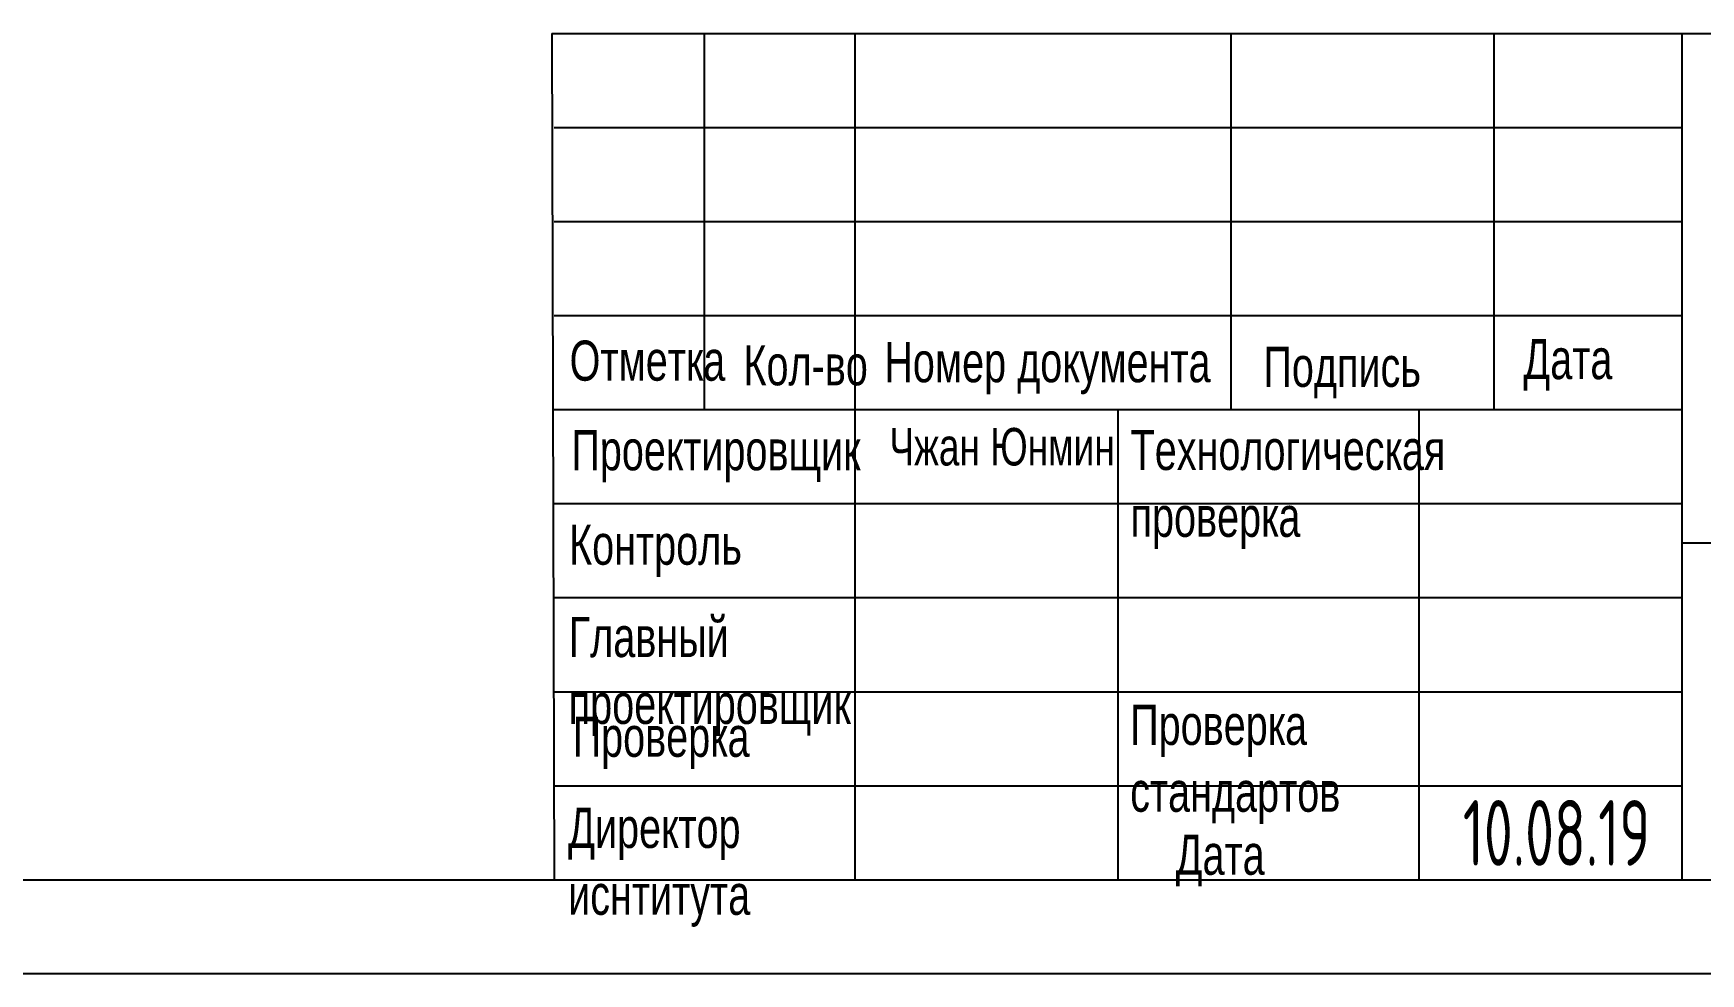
# Model space of a CAD drawing. Header units: millimetres. Extents: x 1934 to 22934, y 25951 to 41379.
# Drawn here: x 12273 to 16718, y 26529 to 29034 of the extents above; entities that cross this region are included whole.
import ezdxf
from ezdxf.enums import TextEntityAlignment as Align

# ---------------------------------------------------------------- set-up
doc = ezdxf.new("R2010")
doc.units = ezdxf.units.MM
doc.header["$LTSCALE"] = 500
for name, color, linetype in [('01', 7, 'Continuous'), ('02', 1, 'Continuous'), ('11', 3, 'Continuous'), ('THICK', 7, 'Continuous')]:
    doc.layers.add(name, color=color, linetype=linetype)
doc.styles.get("Standard").update_dxf_attribs({"font": 'isocp', "width": 0.707, "bigfont": 'intecad.shx'})

# ---------------------------------------------------------------- blocks, each defined once
blk = doc.blocks.new('*U1003')
at = {"layer": '01'}
blk.add_lwpolyline([(25, 5), (415, 5)], dxfattribs=at)
at = {"layer": '02'}
blk.add_lwpolyline([(0, 0), (420, 0)], dxfattribs=at)

msp = doc.modelspace()

# ---------------------------------------------------------------- linework, layer by layer
at = {"layer": 'THICK'}
for p, q in [((13655.143, 29034.317), (13661.985, 26778.745)), ((13655.143, 29034.317), (22684.276, 29034.317)), ((14062.846, 29033.229), (14062.846, 29034.317)), ((14062.976, 28031.84), (14062.976, 29034.317)), ((14463.966, 26778.745), (14463.966, 29034.317)), ((15466.443, 28031.84), (15466.443, 29034.317)), ((16168.177, 28031.84), (16168.177, 29034.317)), ((16669.415, 26778.745), (16669.415, 29034.317)), ((13661.985, 28282.46), (16669.415, 28282.46)), ((13661.985, 28031.84), (16669.415, 28031.84)), ((15165.7, 26778.745), (15165.7, 28031.84)), ((15967.681, 26778.745), (15967.681, 28031.84)), ((16669.415, 27676.629), (19426.226, 27676.629)), ((13661.985, 26778.745), (22684.276, 26778.745))]:
    msp.add_line(p, q, dxfattribs=at)
at = {"layer": 'THICK', "color": 3}
for p, q in [((13661.985, 28783.698), (16669.415, 28783.698)), ((13661.985, 28533.079), (16669.415, 28533.079)), ((13661.985, 27781.221), (16669.415, 27781.221)), ((13661.985, 27530.602), (16669.415, 27530.602)), ((13661.985, 27279.983), (16669.415, 27279.983)), ((13661.985, 27029.364), (16669.415, 27029.364))]:
    msp.add_line(p, q, dxfattribs=at)
for p in [(13661.985, 27029.364), (13661.985, 26778.745)]:
    msp.add_point(p, dxfattribs=at)

# ---------------------------------------------------------------- block references
at = {"layer": '02', "xscale": 50, "yscale": 50, "zscale": 50}
msp.add_blockref('*U1003', (1934.276, 26528.745), dxfattribs=at)

# ---------------------------------------------------------------- texts
at = {"insert": (14555.536, 27982.847), "char_height": 100.01712, "attachment_point": 1}
msp.add_mtext('{\\fArial|b0|i0|c204|p34;\\C3;Чжан Юнмин}', dxfattribs=at)
at = {"layer": '01', "char_height": 106.87671, "attachment_point": 1}
for s, insert in [('{\\fArial|b0|i0|c204|p34;Отметка}', (13702.916, 28215.681)), ('{\\fArial|b0|i0|c204|p34;Кол-во}', (14166.407, 28203.387)), ('{\\fArial|b0|i0|c204|p34;Номер документа}', (14541.841, 28211.611)), ('{\\fArial|b0|i0|c204|p34;Подпись}', (15552.777, 28199.289)), ('{\\fArial|b0|i0|c204|p34;Дата}', (16245.963, 28219.779)), ('{\\fArial|b0|i0|c204|p34;Проектировщик}', (13707.619, 27976.95)), ('{\\fArial|b0|i0|c204|p34;Технологическая\\Pпроверка}', (15198.535, 27977.753)), ('{\\fArial|b0|i0|c204|p34;Контроль}', (13701.481, 27725.205)), ('{\\fArial|b0|i0|c204|p34;Главный\\Pпроектировщик}', (13700.534, 27479.21)), ('{\\fArial|b0|i0|c204|p34;Проверка}', (13710.979, 27213.404)), ('{\\fArial|b0|i0|c204|p34;Проверка\\Pстандартов}', (15197.511, 27245.158)), ('{\\fArial|b0|i0|c204|p34;Директор\\Pиснтитута}', (13698.89, 26970.575)), ('{\\fArial|b0|i0|c204|p34;Дата}', (15318.941, 26899.139))]:
    msp.add_mtext(s, dxfattribs=dict(at, insert=insert))
at = {"layer": '11', "width": 0.661132}
msp.add_text('10.08.19', height=175, dxfattribs=at).set_placement((16084.276, 26816.245), (16584.276, 26816.245), align=Align.FIT)

doc.saveas('drawing.dxf')
